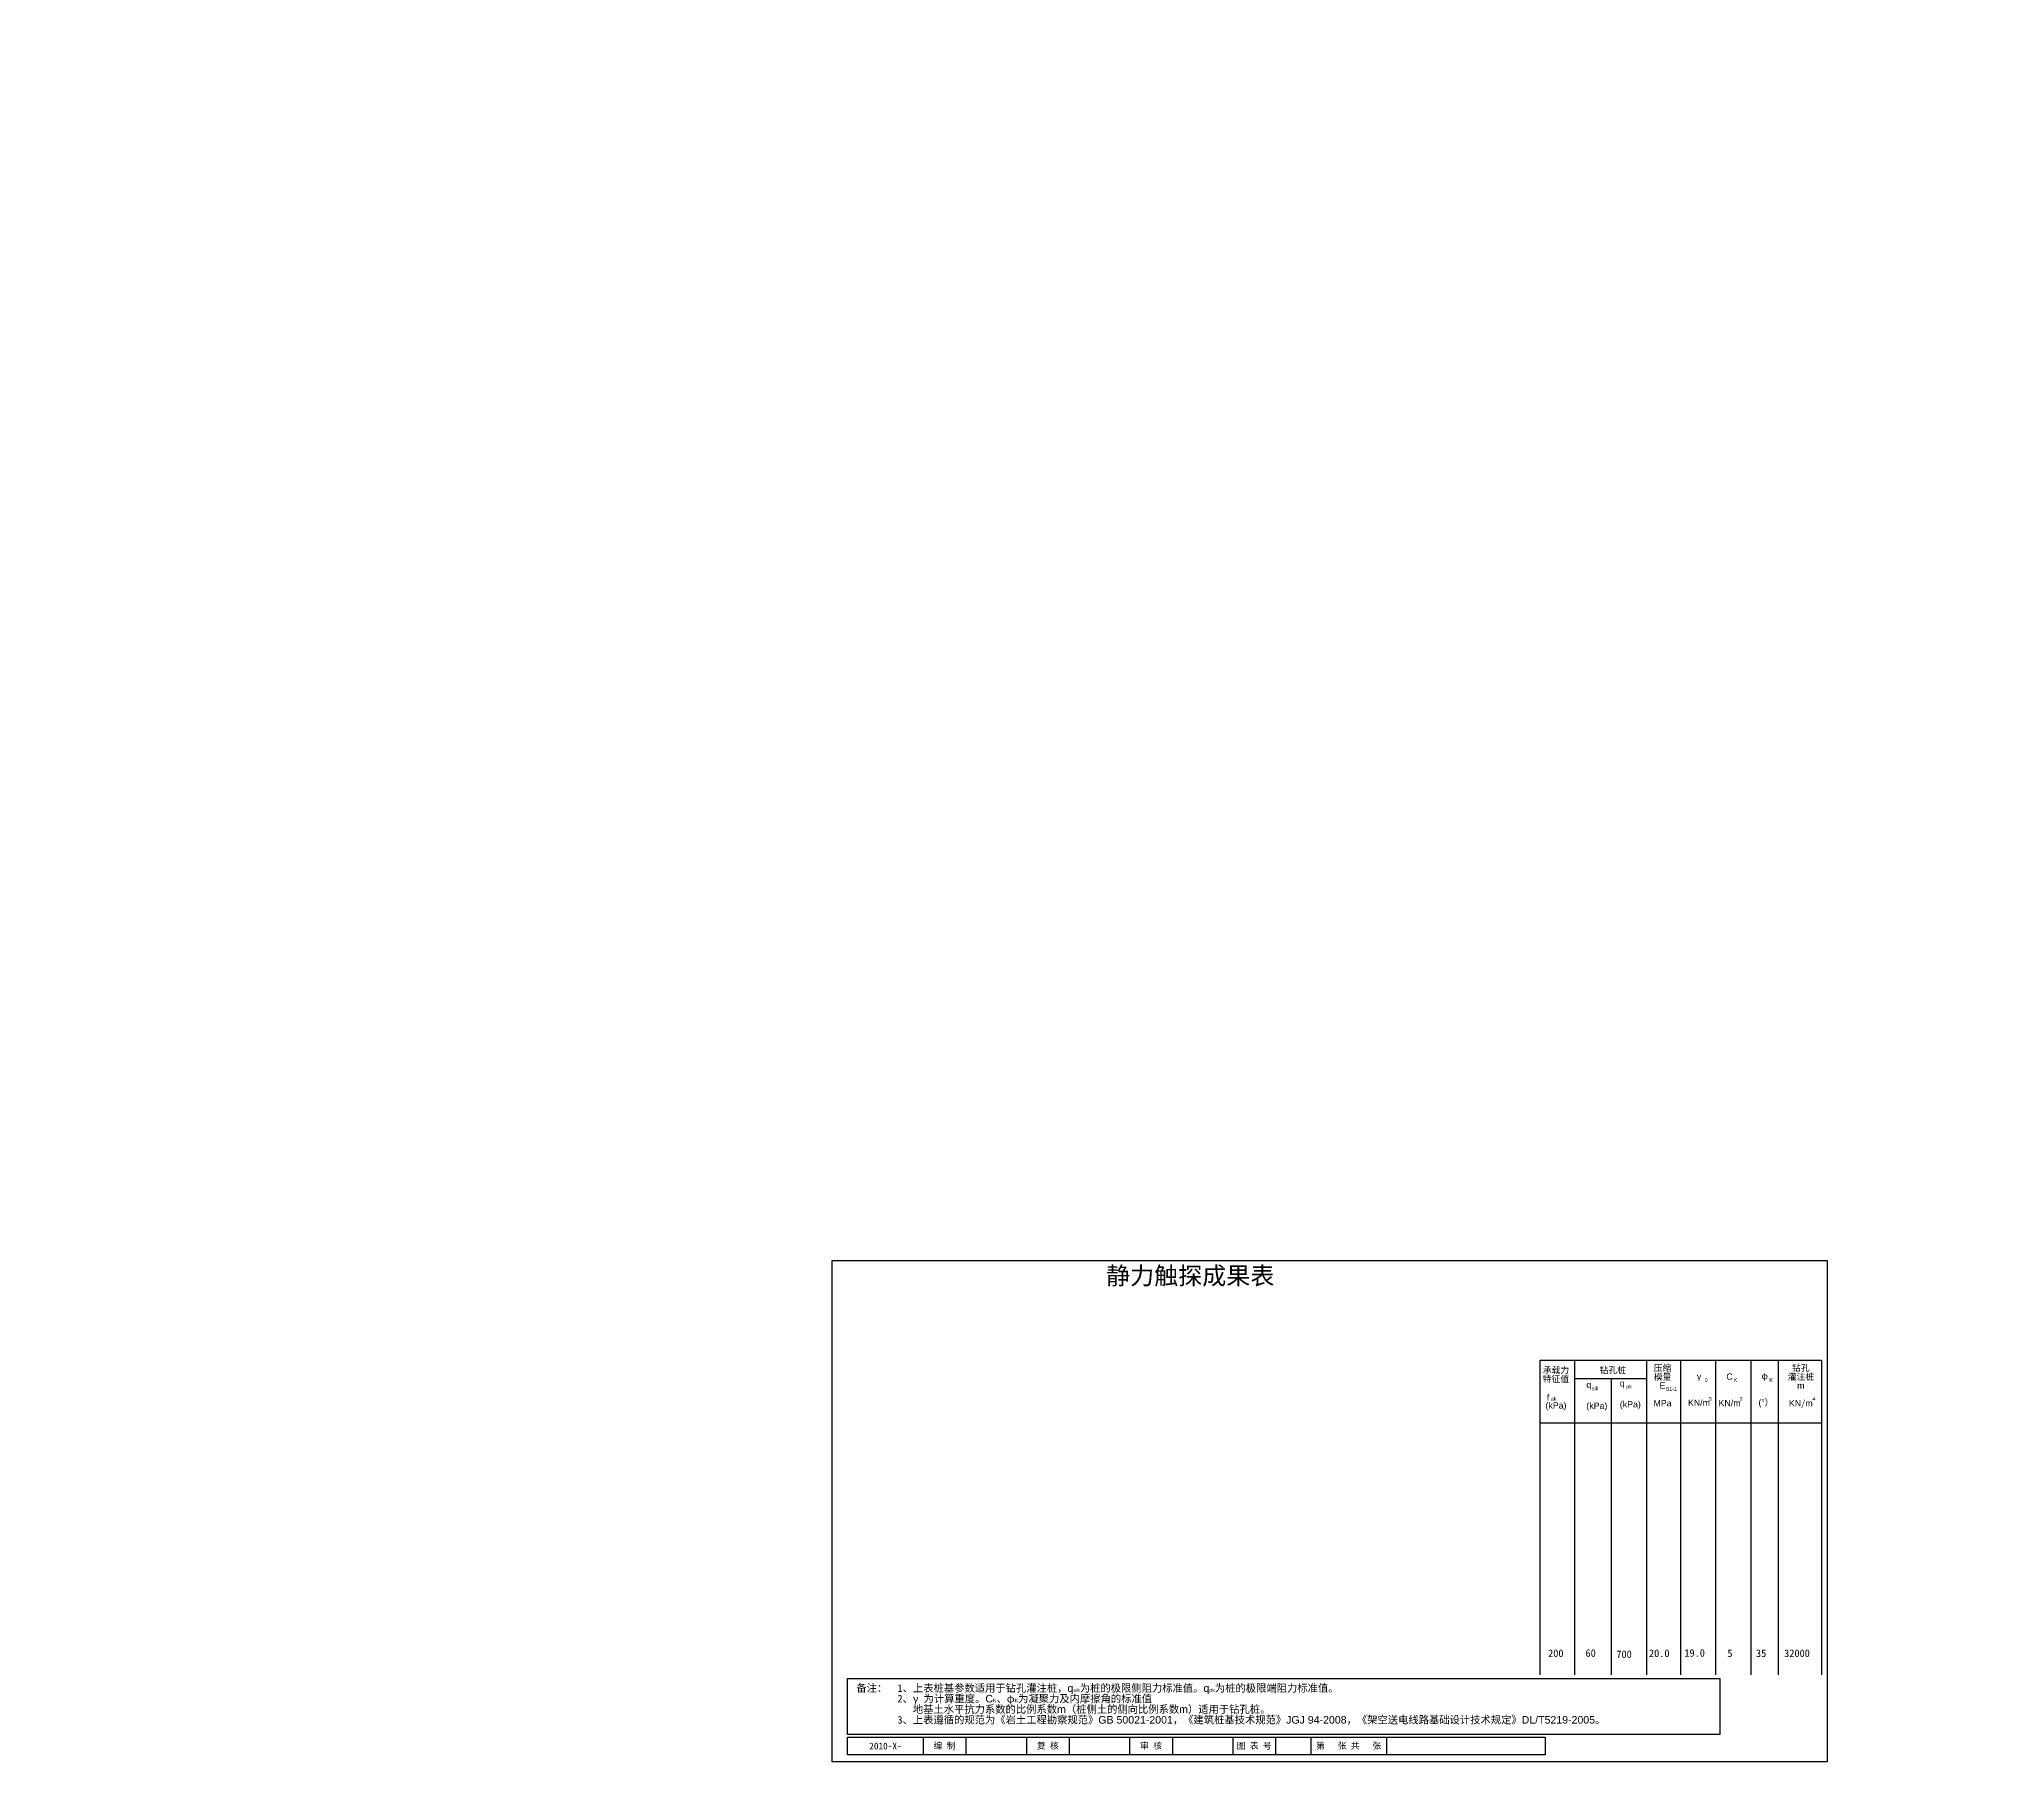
# Model space of a CAD drawing. Extents: x -309 to 471, y -230 to 455.
import ezdxf

# ---------------------------------------------------------------- set-up
doc = ezdxf.new("R2010")
doc.units = 0
doc.header["$MEASUREMENT"] = 0
doc.layers.get('0').update_dxf_attribs({"linetype": 'CONTINUOUS'})

msp = doc.modelspace()

# ---------------------------------------------------------------- linework, layer by layer
at = {"linetype": 'Continuous'}
for p, q in [((300.66, -70), (300.66, -195)), ((329.21, -70), (329.21, -195)), ((342.66, -70), (342.66, -195)), ((342.66, -70), (342.66, -172.24)), ((356.66, -70), (356.66, -195)), ((370.66, -70), (370.66, -195)), ((381.5, -70), (381.5, -195)), ((398.66, -70), (398.66, -195)), ((300.7, -77.34), (329.21, -77.34)), ((315.21, -77.34), (315.21, -195)), ((287, -95), (398.66, -95))]:
    msp.add_line(p, q, dxfattribs=at)
for p, q in [((41.93, -219.82), (41.93, -226.82)), ((58.93, -219.82), (58.93, -226.82)), ((82.93, -219.82), (82.93, -226.82)), ((99.93, -219.82), (99.93, -226.82)), ((123.93, -219.82), (123.93, -226.82)), ((140.93, -219.82), (140.93, -226.82)), ((164.93, -219.82), (164.93, -226.82)), ((181.93, -219.82), (181.93, -226.82)), ((195.93, -219.82), (195.93, -226.82)), ((225.93, -219.82), (225.93, -226.82))]:
    msp.add_line(p, q)
for points in [[(5.8, -30.5), (400.94, -30.5), (400.94, -229.51), (5.8, -229.51)], [(11.88, -196.47), (358.32, -196.47), (358.32, -218.67), (11.88, -218.67)]]:
    msp.add_lwpolyline(points, close=True, dxfattribs=at)
msp.add_lwpolyline([(287, -195), (287, -70), (398.66, -70)], dxfattribs=at)
msp.add_lwpolyline([(11.93, -219.82), (288.93, -219.82), (288.93, -226.82), (11.93, -226.82)], close=True)

# ---------------------------------------------------------------- texts
at = {"line_spacing_factor": 0.84}
for s, insert, char_height, attachment_point in [('{\\f楷体_GB2312|b0|i0|c134|p54;}', (-309.12, 454.53), 2.5, 1), ('{\\f楷体_GB2312|b0|i0|c134|p54;}', (-250.62, 454.53), 2.5, 1), ('{\\f楷体_GB2312|b0|i0|c134|p54;}', (-226.12, 448.03), 2.5, 1), ('{\\f楷体_GB2312|b0|i0|c134|p54;}', (27.7, 209.67), 2.5, 1), ('{\\f楷体_GB2312|b0|i0|c134|p54;}', (86.2, 209.67), 2.5, 1), ('{\\f楷体_GB2312|b0|i0|c134|p54;}', (110.7, 203.17), 2.5, 1), ('{\\f楷体_GB2312|b0|i0|c134|p54;}', (74.45, 6.72), 2.5, 1), ('{\\f楷体_GB2312|b0|i0|c134|p54;}', (132.95, 6.72), 2.5, 1), ('{\\f楷体_GB2312|b0|i0|c134|p54;}', (157.45, 0.22), 2.5, 1), ('{\\f黑体|b0|i0|c134|p54;静力触探成果表}', (148, -33), 7, 2), ('{\\f楷体_GB2312|b0|i0|c134|p54;}', (388.49, -40.13), 2.5, 1), ('{\\f楷体_GB2312|b0|i0|c134|p54;}', (446.99, -40.13), 2.5, 1), ('{\\f楷体_GB2312|b0|i0|c134|p54;}', (471.49, -46.63), 2.5, 1), ('{\\f楷体_GB2312|b0|i0|c134|p54;}', (36, -58.5), 2.5, 1), ('{\\f楷体_GB2312|b0|i0|c134|p54;}', (94.5, -58.5), 2.5, 1), ('{\\f楷体_GB2312|b0|i0|c134|p54;}', (119, -65), 2.5, 1), ('{\\fKaiTi_GB2312|b0|i0|c134|p54;承载力\\P特征值\\P\\P\\P\\fArial|b0|i0|c0|p32;(kPa)}', (293.26, -72.77), 2.5, 2), ('{\\fKaiTi_GB2312|b0|i0|c134|p54;钻孔桩}', (315.85, -72.77), 2.5, 2), ('{\\fKaiTi_GB2312|b0|i0|c134|p54;压缩\\P模量\\P\\fArial|b0|i0|c0|p32;E\\P\\fKaiTi_GB2312|b0|i0|c134|p54;\\P\\fArial|b0|i0|c0|p32;MPa}', (335.59, -71.89), 2.5, 2), ('{\\fKaiTi_GB2312|b0|i0|c134|p54;γ\\P\\P\\P\\fArial|b0|i0|c0|p32;KN/m}', (350.06, -75.18), 2.5, 2), ('{\\fArial|b0|i0|c0|p32;0}', (352.33, -77.14), 1.5, 1), ('{\\fArial|b0|i0|c0|p32;C\\P\\fKaiTi_GB2312|b0|i0|c134|p54;\\P\\P\\fArial|b0|i0|c0|p32;KN/m}', (362.21, -75.32), 2.5, 2), ('{\\fArial|b0|i0|c0|p32;K}', (363.87, -77.16), 1.5, 1), ('{\\fKaiTi_GB2312|b0|i0|c134|p54;φ\\P\\P\\P\\fArial|b0|i0|c0|p32; (\\fKaiTi_GB2312|b0|i0|c134|p54;°）}', (376.18, -75.11), 2.5, 2), ('{\\fArial|b0|i0|c0|p32;K}', (378.01, -77.16), 1.5, 1), ('{\\fKaiTi_GB2312|b0|i0|c134|p54;钻孔\\P灌注桩\\P\\fArial|b0|i0|c0|p32;m\\fKaiTi_GB2312|b0|i0|c134|p54;\\P\\P\\fArial|b0|i0|c0|p32;KN\\fKaiTi_GB2312|b0|i0|c134|p54;/\\fArial|b0|i0|c0|p32;m}', (390.52, -71.89), 2.5, 2), ('{\\fArial|b0|i0|c0|p32;ak}', (291.24, -84.66), 1.5, 1), ('{\\fArial|b0|i0|c0|p32;sik}', (307.53, -80.54), 1.5, 1), ('{\\fArial|b0|i0|c0|p32;pk}', (321.19, -79.79), 1.5, 1), ('{\\fArial|b0|i0|c0|p32;S1-1}', (336.83, -80.73), 1.5, 1), ('{\\fArial|b0|i0|c0|p32;3}', (353.96, -84.66), 1.5, 1), ('{\\fArial|b0|i0|c0|p32;2}', (366.28, -84.66), 1.5, 1), ('{\\fArial|b0|i0|c0|p32;4}', (395.13, -84.66), 1.5, 1), ('{\\fKaiTi_GB2312|b0|i0|c134|p54;200}', (293.2, -188.01), 3, 8), ('{\\fKaiTi_GB2312|b0|i0|c134|p54;60}', (307.04, -187.91), 3, 8), ('{\\fKaiTi_GB2312|b0|i0|c134|p54;700}', (320.31, -188.41), 3, 8), ('{\\fKaiTi_GB2312|b0|i0|c134|p54;20.0}', (334.29, -188.01), 3, 8), ('{\\fKaiTi_GB2312|b0|i0|c134|p54;19.0}', (348.33, -187.88), 3, 8), ('{\\fKaiTi_GB2312|b0|i0|c134|p54;5}', (362.37, -188.01), 3, 8), ('{\\fKaiTi_GB2312|b0|i0|c134|p54;35}', (374.74, -188.01), 3, 8), ('{\\fKaiTi_GB2312|b0|i0|c134|p54;32000}', (388.99, -188.01), 3, 8), ('{\\fKaiTi_GB2312|b0|i0|c134|p54;备注：  1、上表桩基参数适用于钻孔灌注桩，\\fArial|b0|i0|c0|p32;q\\H0.5x;sik\\fKaiTi_GB2312|b0|i0|c134|p54;\\H2x;为桩的极限侧阻力标准值。\\fArial|b0|i0|c0|p32;q\\H0.5x;pk\\fKaiTi_GB2312|b0|i0|c134|p54;\\H2x;为桩的极限端阻力标准值。\\P        2、γ 为计算重度。\\fArial|b0|i0|c0|p32;C\\H0.5x;K\\fKaiTi_GB2312|b0|i0|c134|p54;\\H2x;、φ\\fArial|b0|i0|c0|p32;\\H0.5x;K\\fKaiTi_GB2312|b0|i0|c134|p54;\\H2x;为凝聚力及内摩擦角的标准值\\P           地基土水平抗力系数的比例系数\\fArial|b0|i0|c0|p32;m\\fKaiTi_GB2312|b0|i0|c134|p54;（桩侧土的侧向比例系数\\fArial|b0|i0|c0|p32;m\\fKaiTi_GB2312|b0|i0|c134|p54;）适用于钻孔桩。\\P        3、上表遵循的规范为《岩土工程勘察规范》\\fArial|b0|i0|c0|p32;GB 50021-2001\\fKaiTi_GB2312|b0|i0|c134|p54;，《建筑桩基技术规范》\\fArial|b0|i0|c0|p32;JGJ 94-2008\\fKaiTi_GB2312|b0|i0|c134|p54;，《架空送电线路基础设计技术规定》\\fArial|b0|i0|c0|p32;DL/T5219-2005\\fKaiTi_GB2312|b0|i0|c134|p54;。}', (15.38, -198.78), 3, 1), ('{\\fSimHei|b0|i0|c134|p54;2010-X-}', (26.93, -223.32), 2.7, 5), ('{\\f楷体_GB2312|b0|i0|c134|p54;编 制}', (50.43, -223.32), 2.5, 5), ('{\\f楷体_GB2312|b0|i0|c134|p54;复 核}', (91.43, -223.32), 2.5, 5), ('{\\f楷体_GB2312|b0|i0|c134|p54;审 核}', (132.43, -223.32), 2.5, 5), ('{\\f楷体_GB2312|b0|i0|c134|p54;图 表 号}', (173.43, -223.32), 2.5, 5), ('{\\f楷体_GB2312|b0|i0|c134|p54;第   张 共   张}', (210.93, -223.32), 2.5, 5)]:
    msp.add_mtext(s, dxfattribs=dict(at, insert=insert, char_height=char_height, attachment_point=attachment_point))
at = {"linetype": 'Continuous', "char_height": 2.5, "width": 4.3053, "attachment_point": 1}
for s, insert in [('{\\fArial|b0|i0|c0|p32;f}', (289.61, -83.59)), ('{\\fArial|b0|i0|c0|p32;q\\P\\P(kPa)}', (305.33, -78.55)), ('{\\fArial|b0|i0|c0|p32;q\\P\\P(kPa)}', (318.62, -77.98))]:
    msp.add_mtext(s, dxfattribs=dict(at, insert=insert))

doc.saveas('drawing.dxf')
